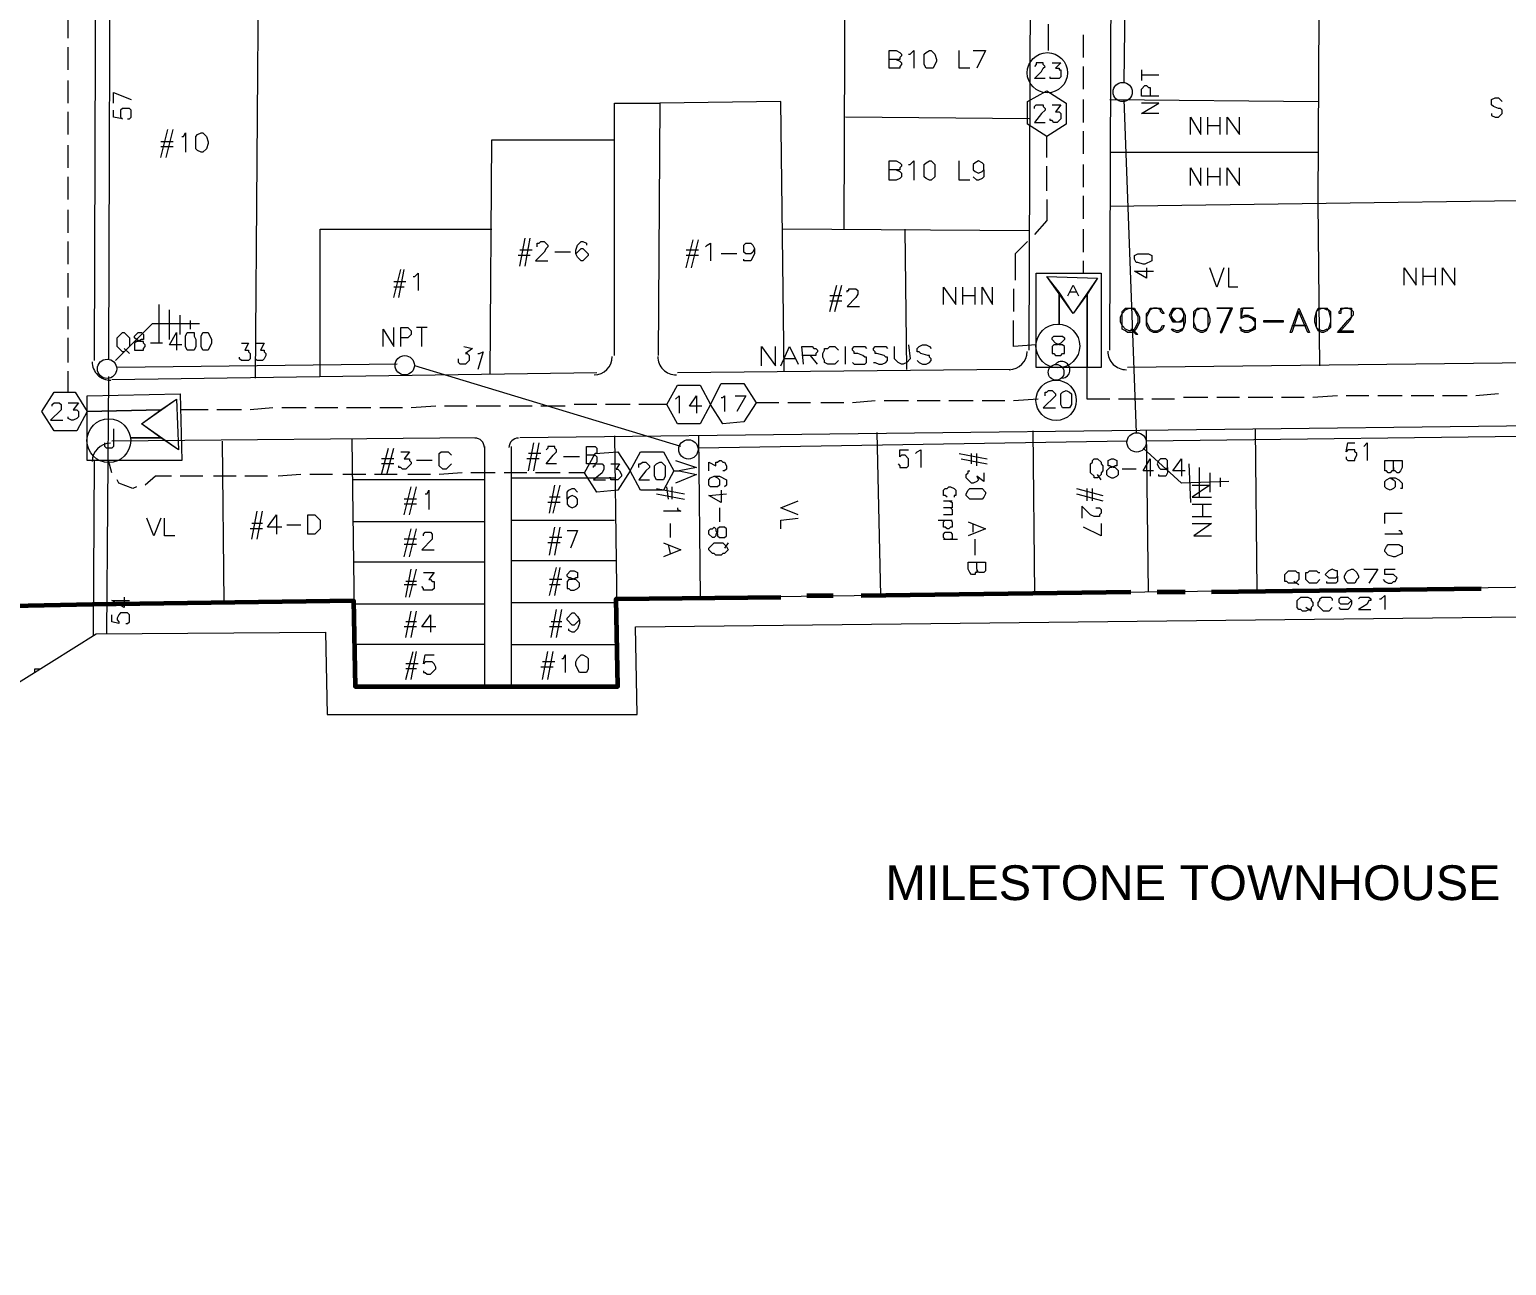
# Model space of a CAD drawing. Header units: millimetres. Extents: x 5.9 to 40.1, y 2 to 30.5.
# Drawn here: x 20.003 to 23.906, y 10.086 to 13.35 of the extents above; entities that cross this region are included whole.
import ezdxf

# ---------------------------------------------------------------- set-up
doc = ezdxf.new("R2010")
doc.units = ezdxf.units.MM
for name, color, linetype in [('PDF_0', 7, 'Continuous'), ('PDF_S31$BOUNDARY-NODE', 3, 'Continuous'), ('PDF_S31$NAME-LANDMARK', 7, 'Continuous'), ('PDF_S31$NAME-ROAD', 7, 'Continuous'), ('PDF_S31$Passives-Highleg', 7, 'Continuous'), ('PDF_S31$Passives-TapOffs', 7, 'Continuous'), ('PDF_S31$POLE', 7, 'Continuous'), ('PDF_S31$STRAND', 7, 'Continuous'), ('PDF_S31$Symbols-Terminator', 7, 'Continuous'), ('PDF_Text', 7, 'Continuous')]:
    doc.layers.add(name, color=color, linetype=linetype)
for name, color, linetype, true_color in [('PDF_S31$Actives-Amplifier', 92, 'Continuous', 0x00b800), ('PDF_S31$Actives-NodeReceiver', 104, 'Continuous', 0x009525), ('PDF_S31$Cable-565', 23, 'Continuous', 0xdd8a6e), ('PDF_S31$LOTS', 254, 'Continuous', 0xdcdcdc), ('PDF_S31$ROAD', 8, 'Continuous', 0x808080), ('PDF_S31$SDU', 157, 'Continuous', 0x396472), ('PDF_S31$Symbols-Ground', 12, 'Continuous', 0xb80000)]:
    doc.layers.add(name, color=color, linetype=linetype, true_color=true_color)
doc.styles.add('PDF Swiss721BT-LightCondensed', font='arial.ttf')

msp = doc.modelspace()

# ---------------------------------------------------------------- linework, layer by layer
at = {"layer": 'PDF_0', "lineweight": 9}
msp.add_lwpolyline([(14.2654, 21.813), (14.27, 17.0795), (13.6546, 17.0795), (13.6546, 16.5521), (14.0849, 16.3115), (14.0803, 15.9228), (14.0803, 12.124), (19.8826, 12.124), (19.8826, 11.5688), (20.1787, 11.7539), (20.7848, 11.7585), (20.7895, 11.541), (21.6084, 11.541), (21.6038, 11.7724), (24.4124, 11.8047), (24.3985, 11.2588), (24.3754, 10.2177), (24.38, 9.7874), (20.0584, 9.7318), (20.0168, 3.6011), (26.1707, 3.6427), (26.1707, 9.0517), (29.0441, 9.0285)], dxfattribs=at)
at = {"layer": 'PDF_S31$Actives-Amplifier', "lineweight": 13}
for points in [[(22.8346, 12.707), (22.8346, 12.4572), (22.6634, 12.4572), (22.6634, 12.707)], [(22.7236, 12.6561), (22.7236, 12.5728), (22.7236, 12.6561), (22.6912, 12.6978), (22.8254, 12.6931), (22.7976, 12.6515), (22.7976, 12.4572), (22.7976, 12.6515), (22.7606, 12.6006)], [(22.8254, 12.6931), (22.7606, 12.6006), (22.6912, 12.6978)], [(22.8994, 12.6145), (22.9225, 12.6145), (22.9271, 12.6052), (22.9318, 12.6006), (22.9364, 12.5913), (22.9364, 12.5775), (22.9271, 12.559), (22.9179, 12.5497), (22.904, 12.5497), (22.8994, 12.5543), (22.8901, 12.559), (22.8901, 12.5682), (22.8855, 12.5775), (22.8855, 12.5913), (22.8901, 12.6006), (22.8901, 12.6052)], [(22.9086, 12.6145), (22.9133, 12.6145), (22.9225, 12.6098), (22.9318, 12.5913), (22.9318, 12.5775), (22.9225, 12.559), (22.9133, 12.5543), (22.9086, 12.5543), (22.8994, 12.559), (22.8901, 12.5682), (22.8901, 12.6006), (22.8994, 12.6098)], [(22.9642, 12.6098), (22.9549, 12.5913), (22.9549, 12.6006), (22.9595, 12.6052), (22.9642, 12.6145), (22.9734, 12.6145), (22.9827, 12.6145), (22.9734, 12.6145)], [(22.9827, 12.6145), (22.9919, 12.6145), (22.9965, 12.6052), (23.0012, 12.6006), (22.9965, 12.6006), (22.9919, 12.6052), (22.9919, 12.6098)], [(23.0891, 12.6145), (23.1122, 12.6145), (23.1169, 12.6052), (23.1215, 12.5867), (23.1215, 12.5775), (23.1169, 12.5636), (23.1122, 12.5543), (23.103, 12.5497), (23.0983, 12.5497), (23.0891, 12.5543), (23.0798, 12.5636), (23.0798, 12.6052)], [(23.1539, 12.5497), (23.1816, 12.6145), (23.14, 12.6145), (23.177, 12.6145), (23.1492, 12.5497)], [(23.3575, 12.6145), (23.3852, 12.5497), (23.3806, 12.5497), (23.3575, 12.6052), (23.3389, 12.5497), (23.3343, 12.5497)], [(23.4084, 12.6145), (23.4315, 12.6145), (23.4407, 12.6052), (23.4407, 12.5636), (23.4315, 12.5543), (23.4222, 12.5497), (23.4176, 12.5497), (23.4084, 12.5543), (23.4037, 12.5636), (23.3991, 12.5775), (23.3991, 12.5867), (23.4037, 12.6052)], [(23.4685, 12.6098), (23.4685, 12.6006), (23.4639, 12.6006), (23.4639, 12.6052), (23.4685, 12.6098), (23.4685, 12.6145), (23.4778, 12.6145)], [(23.487, 12.6145), (23.4778, 12.6145)], [(23.4963, 12.6145), (23.4963, 12.6098), (23.487, 12.6145)], [(22.9642, 12.559), (22.9734, 12.5543), (22.9827, 12.5543), (22.9919, 12.559), (22.9965, 12.5682), (23.0012, 12.5682), (22.9965, 12.559), (22.9919, 12.5543), (22.9827, 12.5497), (22.9734, 12.5497), (22.9642, 12.5543), (22.9595, 12.559), (22.9549, 12.5682), (22.9549, 12.5775), (22.9549, 12.5913), (22.9549, 12.5775)], [(23.2649, 12.5775), (23.2649, 12.5821), (23.3158, 12.5821), (23.3158, 12.5775)], [(22.7097, 12.5404), (22.7328, 12.5404), (22.7374, 12.5358), (22.7374, 12.5312), (22.7282, 12.5219), (22.7189, 12.5173), (22.7097, 12.5173), (22.705, 12.5127), (22.705, 12.4942), (22.7097, 12.4942), (22.7143, 12.4895), (22.7282, 12.4895), (22.7328, 12.4942), (22.7374, 12.4942), (22.7374, 12.5127), (22.7328, 12.5173), (22.7236, 12.5173), (22.7143, 12.5219), (22.705, 12.5312), (22.705, 12.5358)], [(22.9318, 12.5451), (22.9271, 12.5451), (22.9133, 12.559), (22.9179, 12.559)], [(20.4054, 12.2119), (20.1556, 12.2119), (20.1556, 12.3831), (20.4008, 12.3878)], [(20.3499, 12.2721), (20.2712, 12.2721), (20.3499, 12.2721), (20.299, 12.3091), (20.3499, 12.3461), (20.3915, 12.3739), (20.3962, 12.2397)], [(20.3962, 12.2397), (20.299, 12.3091), (20.3915, 12.3739)], [(20.3499, 12.3461), (20.1556, 12.3415)]]:
    msp.add_lwpolyline(points, close=True, dxfattribs=at)
for points in [[(22.7467, 12.6469), (22.7606, 12.6746), (22.7745, 12.6469)], [(22.7698, 12.6561), (22.7513, 12.6561)], [(23.0521, 12.596), (23.0521, 12.5867), (23.0474, 12.5775), (23.0243, 12.5775), (23.0151, 12.596), (23.0243, 12.6145), (23.0474, 12.6145), (23.0567, 12.596), (23.0567, 12.5775), (23.0521, 12.5636), (23.0474, 12.5543), (23.0382, 12.5497), (23.0336, 12.5497), (23.0243, 12.5543), (23.0197, 12.559), (23.0243, 12.559), (23.0243, 12.5543)], [(23.0336, 12.5775), (23.0243, 12.5867), (23.0197, 12.596), (23.0243, 12.6052), (23.0336, 12.6145), (23.0382, 12.6145), (23.0474, 12.6098), (23.0521, 12.6006)], [(23.0197, 12.6006), (23.0243, 12.6098), (23.0336, 12.6145)], [(23.0428, 12.6145), (23.0521, 12.6052), (23.0521, 12.5636), (23.0428, 12.5543)], [(23.0891, 12.5543), (23.0845, 12.5636), (23.0798, 12.5775), (23.0798, 12.5867), (23.0845, 12.6052), (23.0891, 12.6145)], [(23.0891, 12.6098), (23.0983, 12.6145), (23.103, 12.6145), (23.1122, 12.6098)], [(23.1076, 12.6145), (23.1169, 12.6052), (23.1169, 12.5636), (23.1076, 12.5543)], [(23.2279, 12.5543), (23.2372, 12.559), (23.2418, 12.5682), (23.2418, 12.5775), (23.2325, 12.5867), (23.2233, 12.5913), (23.214, 12.5913), (23.2048, 12.5867), (23.2048, 12.6145), (23.2372, 12.6145), (23.2094, 12.6145), (23.2048, 12.5913), (23.214, 12.596), (23.2233, 12.596), (23.2418, 12.5867), (23.2418, 12.559), (23.2233, 12.5497), (23.214, 12.5497), (23.2048, 12.5543), (23.2048, 12.559), (23.2048, 12.5636), (23.2001, 12.5636), (23.2048, 12.559), (23.214, 12.5543)], [(23.413, 12.5543), (23.4037, 12.5636), (23.4037, 12.6052), (23.413, 12.6145)], [(23.4084, 12.6098), (23.4176, 12.6145), (23.4222, 12.6145), (23.4315, 12.6098)], [(23.4315, 12.6145), (23.4361, 12.6052), (23.4407, 12.5867), (23.4407, 12.5775), (23.4361, 12.5636), (23.4315, 12.5543)], [(23.4639, 12.5543), (23.5009, 12.5543), (23.5009, 12.5497), (23.4593, 12.5497), (23.487, 12.5821), (23.4963, 12.5913), (23.4963, 12.6098), (23.5009, 12.6052), (23.5009, 12.596), (23.4963, 12.5913), (23.4916, 12.5821), (23.4639, 12.5497)], [(23.0521, 12.5913), (23.0474, 12.5821), (23.0382, 12.5775), (23.0336, 12.5775), (23.0243, 12.5821), (23.0197, 12.5913)], [(23.0521, 12.5867), (23.0428, 12.5775)], [(23.2418, 12.5682), (23.2325, 12.559), (23.2233, 12.5543), (23.214, 12.5543), (23.2048, 12.559)], [(23.2279, 12.5913), (23.2372, 12.5867), (23.2418, 12.5775)], [(23.3389, 12.5682), (23.376, 12.5682), (23.3436, 12.5682)], [(23.0474, 12.559), (23.0382, 12.5543), (23.0336, 12.5543), (23.0243, 12.559)], [(23.1122, 12.559), (23.103, 12.5543), (23.0983, 12.5543), (23.0891, 12.559)], [(23.4315, 12.559), (23.4222, 12.5543), (23.4176, 12.5543), (23.4084, 12.559)], [(20.225, 12.2952), (20.225, 12.2489), (20.2203, 12.2443), (20.2065, 12.2443), (20.2018, 12.2489), (20.2018, 12.2582)]]:
    msp.add_lwpolyline(points, dxfattribs=at)
for centre in [(22.7203, 12.5143), (20.2124, 12.2644)]:
    msp.add_circle(centre, 0.0578, dxfattribs=at)
at = {"layer": 'PDF_S31$Actives-NodeReceiver', "lineweight": 18}
for points in [[(23.3297, 11.9204), (23.3482, 11.9204), (23.3528, 11.9158), (23.3575, 11.9158), (23.3575, 11.8973), (23.3482, 11.888), (23.3297, 11.888), (23.3251, 11.8927), (23.3204, 11.8927), (23.3204, 11.9112)], [(23.4963, 11.9251), (23.5009, 11.9251), (23.5101, 11.9158), (23.5148, 11.9065), (23.5148, 11.9019), (23.5101, 11.8973), (23.5055, 11.888), (23.487, 11.888), (23.4824, 11.8927), (23.4778, 11.9019), (23.4778, 11.9065), (23.4824, 11.9158), (23.487, 11.9204)], [(23.3621, 11.851), (23.3806, 11.851), (23.3898, 11.8464), (23.3898, 11.8418), (23.3945, 11.8371), (23.3945, 11.8279), (23.3898, 11.8233), (23.3898, 11.8186), (23.3852, 11.8186), (23.376, 11.814), (23.3667, 11.814), (23.3621, 11.8186), (23.3575, 11.8186), (23.3528, 11.8233), (23.3528, 11.8418)]]:
    msp.add_lwpolyline(points, close=True, dxfattribs=at)
for points in [[(23.413, 11.8973), (23.4037, 11.888), (23.3852, 11.888), (23.376, 11.8973), (23.376, 11.9158), (23.3806, 11.9158), (23.3852, 11.9204), (23.4037, 11.9204), (23.4084, 11.9158), (23.413, 11.9158)], [(23.4593, 11.9065), (23.4593, 11.9204), (23.4546, 11.9204), (23.4454, 11.9251), (23.4361, 11.9204), (23.4269, 11.9112), (23.4361, 11.9019), (23.4546, 11.9019), (23.4593, 11.9065), (23.4593, 11.8927), (23.4546, 11.888), (23.4315, 11.888), (23.4315, 11.8927)], [(23.5287, 11.9251), (23.5657, 11.9251), (23.5425, 11.888)], [(23.5796, 11.8973), (23.5842, 11.8927), (23.5934, 11.888), (23.6027, 11.888), (23.6073, 11.8927), (23.6119, 11.8927), (23.6166, 11.9019), (23.6073, 11.9112), (23.5842, 11.9112), (23.5842, 11.9251), (23.6119, 11.9251)], [(23.3575, 11.8834), (23.3436, 11.8927)], [(23.4454, 11.8233), (23.4361, 11.814), (23.4222, 11.814), (23.4084, 11.8279), (23.4084, 11.8371), (23.413, 11.8418), (23.413, 11.8464), (23.4176, 11.851), (23.4407, 11.851), (23.4454, 11.8464), (23.4454, 11.8418)], [(23.4963, 11.8418), (23.487, 11.8325), (23.4685, 11.8325), (23.4639, 11.8371), (23.4639, 11.8464), (23.4685, 11.851), (23.487, 11.851), (23.4963, 11.8418), (23.4963, 11.8325), (23.4916, 11.8233), (23.487, 11.8186), (23.4685, 11.8186), (23.4639, 11.8233)], [(23.5148, 11.8464), (23.5194, 11.851), (23.5425, 11.851), (23.5472, 11.8464), (23.5472, 11.8418), (23.5425, 11.8418), (23.5379, 11.8325), (23.5148, 11.8186), (23.5472, 11.8186)], [(23.5703, 11.8464), (23.5749, 11.8464), (23.5842, 11.8556), (23.5842, 11.8186)], [(23.3898, 11.814), (23.376, 11.8233)]]:
    msp.add_lwpolyline(points, dxfattribs=at)
at = {"layer": 'PDF_S31$BOUNDARY-NODE', "lineweight": 60}
for points in [[(19.4846, 12.198), (19.9612, 12.198), (19.9566, 11.8279), (20.1694, 11.8325), (20.8589, 11.8418), (20.8635, 11.615), (21.5575, 11.615), (21.5529, 11.8464), (21.9879, 11.851)], [(22.2007, 11.8556), (22.9133, 11.8649)], [(22.9827, 11.8649), (23.0567, 11.8649)], [(23.1261, 11.8649), (23.8387, 11.8742)], [(22.0573, 11.8556), (22.1267, 11.8556)]]:
    msp.add_lwpolyline(points, dxfattribs=at)
at = {"layer": 'PDF_S31$Cable-565', "lineweight": 13}
for points in [[(20.1047, 13.327), (20.1047, 13.3872)], [(22.6958, 13.2946), (22.6958, 13.3641)], [(22.7883, 13.2761), (22.7883, 13.3363)], [(20.1047, 13.2438), (20.1047, 13.3039)], [(22.7883, 13.1929), (22.7883, 13.253)], [(20.1047, 13.1558), (20.1047, 13.216)], [(22.7883, 13.1049), (22.7883, 13.1651)], [(20.1047, 13.0726), (20.1047, 13.1327)], [(22.7883, 13.0217), (22.7883, 13.0818)], [(20.1047, 12.9846), (20.1047, 13.0448)], [(22.6912, 13.0124), (22.6912, 13.0679)], [(20.1047, 12.9014), (20.1047, 12.9615)], [(22.6912, 12.9245), (22.6912, 12.9893)], [(22.7883, 12.9337), (22.7883, 12.9939)], [(22.6912, 12.9014), (22.6912, 12.8458), (22.6588, 12.8088)], [(22.7883, 12.8505), (22.7883, 12.9106)], [(20.1047, 12.8134), (20.1047, 12.8736)], [(22.7883, 12.7625), (22.7883, 12.8227)], [(20.1047, 12.7302), (20.1047, 12.7903)], [(22.6403, 12.7903), (22.6079, 12.7579), (22.6079, 12.6885)], [(22.7883, 12.707), (22.7883, 12.7394)], [(20.1047, 12.6422), (20.1047, 12.707)], [(22.6033, 12.6654), (22.6033, 12.6052)], [(20.1047, 12.559), (20.1047, 12.6191)], [(22.6634, 12.5173), (22.6033, 12.5127), (22.6033, 12.5821)], [(20.1047, 12.471), (20.1047, 12.5358)], [(22.8577, 12.3739), (22.7976, 12.3739), (22.7976, 12.4572)], [(20.1047, 12.3924), (20.1047, 12.4479)], [(22.668, 12.3739), (22.6033, 12.3692)], [(22.9457, 12.3739), (22.8809, 12.3739)], [(23.0289, 12.3739), (22.9688, 12.3739)], [(23.1169, 12.3785), (23.0521, 12.3785)], [(23.2001, 12.3785), (23.14, 12.3785)], [(23.2881, 12.3785), (23.2233, 12.3785)], [(23.3713, 12.3785), (23.3112, 12.3785)], [(23.4593, 12.3831), (23.3945, 12.3785)], [(23.5425, 12.3831), (23.4824, 12.3831)], [(23.6305, 12.3831), (23.5657, 12.3831)], [(23.7137, 12.3831), (23.6536, 12.3831)], [(23.8016, 12.3831), (23.7369, 12.3831)], [(23.8849, 12.3878), (23.8248, 12.3831)], [(20.4748, 12.3461), (20.4008, 12.3461)], [(20.5627, 12.3461), (20.498, 12.3461)], [(20.646, 12.3507), (20.5859, 12.3461)], [(20.7339, 12.3507), (20.6692, 12.3507)], [(20.8172, 12.3507), (20.7571, 12.3507)], [(20.9051, 12.3507), (20.8404, 12.3507)], [(20.9884, 12.3507), (20.9283, 12.3507)], [(21.0763, 12.3554), (21.0116, 12.3507)], [(21.1596, 12.3554), (21.0995, 12.3554)], [(21.2475, 12.3554), (21.1828, 12.3554)], [(21.3308, 12.3554), (21.2707, 12.3554)], [(21.4187, 12.3554), (21.354, 12.3554)], [(21.502, 12.36), (21.4419, 12.36)], [(21.5899, 12.36), (21.5252, 12.36)], [(21.6871, 12.36), (21.6131, 12.36)], [(21.9832, 12.3646), (21.9231, 12.3646)], [(22.0665, 12.3646), (22.0064, 12.3646)], [(22.1544, 12.3646), (22.0943, 12.3646)], [(22.2377, 12.3692), (22.1776, 12.3646)], [(22.3256, 12.3692), (22.2609, 12.3692)], [(22.4089, 12.3692), (22.3488, 12.3692)], [(22.4968, 12.3692), (22.4321, 12.3692)], [(22.5801, 12.3692), (22.52, 12.3692)], [(20.2203, 12.1795), (20.2111, 12.2119)], [(21.1457, 12.1795), (21.0856, 12.1749)], [(21.2337, 12.1795), (21.1689, 12.1795)], [(21.3169, 12.1795), (21.2568, 12.1795)], [(21.4049, 12.1795), (21.3401, 12.1795)], [(21.4696, 12.1795), (21.428, 12.1795)], [(20.2851, 12.1425), (20.2759, 12.1379), (20.2389, 12.1518), (20.2342, 12.161)], [(20.3777, 12.1703), (20.336, 12.1703), (20.3083, 12.1471)], [(20.4609, 12.1703), (20.4008, 12.1703)], [(20.5489, 12.1703), (20.4887, 12.1703)], [(20.6321, 12.1703), (20.572, 12.1703)], [(20.7201, 12.1749), (20.6599, 12.1703)], [(20.8033, 12.1749), (20.7432, 12.1749)], [(20.8913, 12.1749), (20.8311, 12.1749)], [(20.9745, 12.1749), (20.9144, 12.1749)], [(21.0625, 12.1749), (21.0023, 12.1749)]]:
    msp.add_lwpolyline(points, dxfattribs=at)
at = {"layer": 'PDF_S31$LOTS', "lineweight": 0}
for points in [[(23.413, 12.4618), (23.4084, 12.8921), (23.4222, 15.5619)], [(22.6495, 14.0072), (22.1591, 14.0072), (22.1544, 12.8227)], [(20.5998, 12.4294), (20.609, 13.5815)], [(21.9971, 12.4479), (21.9879, 13.1605), (21.6686, 13.1558)], [(22.8577, 13.1651), (23.4084, 13.1605)], [(22.6449, 13.1142), (22.1591, 13.1188)], [(21.2198, 12.4387), (21.2244, 13.0587), (21.5483, 13.0587)], [(22.8577, 13.0263), (23.4084, 13.0263)], [(24.9399, 12.8967), (24.5096, 12.906), (22.8577, 12.8828)], [(20.771, 12.434), (20.771, 12.8227), (21.2244, 12.8227)], [(22.6449, 12.8181), (21.9925, 12.8227)], [(22.321, 12.4525), (22.3164, 12.8227)], [(23.2418, 12.2952), (23.2464, 11.8695)], [(20.5118, 12.2628), (20.5165, 11.8371)], [(20.8542, 12.2675), (20.8635, 11.615), (21.2059, 11.615)], [(21.5483, 12.2767), (21.5575, 11.615), (21.2753, 11.615)], [(21.7704, 12.2767), (21.775, 11.851)], [(22.2423, 12.286), (22.2516, 11.8556)], [(22.6542, 12.2906), (22.6588, 11.8603)], [(22.9595, 11.8649), (22.9549, 12.2906)], [(21.2059, 12.161), (20.8589, 12.161)], [(21.2753, 12.1657), (21.5483, 12.1657)], [(21.2059, 12.05), (20.8589, 12.05)], [(21.2753, 12.0546), (21.5483, 12.0546)], [(21.2059, 11.9436), (20.8589, 11.9436)], [(21.2753, 11.9482), (21.5529, 11.9482)], [(24.4494, 10.2316), (24.4864, 11.8834), (21.5529, 11.8464)], [(20.8589, 11.8418), (20.1694, 11.8325)], [(21.2059, 11.8325), (20.8589, 11.8325)], [(21.2753, 11.8371), (21.5529, 11.8371)], [(21.2059, 11.7261), (20.8635, 11.7261)], [(21.2753, 11.7261), (21.5529, 11.7261)]]:
    msp.add_lwpolyline(points, dxfattribs=at)
at = {"layer": 'PDF_S31$NAME-LANDMARK', "lineweight": 0}
msp.add_lwpolyline([(23.8664, 13.1281), (23.8664, 13.1234), (23.8757, 13.1188), (23.8849, 13.1188), (23.8942, 13.1281), (23.8942, 13.1373), (23.8896, 13.142), (23.8849, 13.142), (23.8711, 13.1466), (23.8664, 13.1512), (23.8664, 13.1651), (23.8757, 13.1697), (23.8849, 13.1697), (23.8942, 13.1605)], dxfattribs=at)
at = {"layer": 'PDF_S31$NAME-ROAD', "lineweight": 9}
for points in [[(21.937, 12.4618), (21.937, 12.5127), (21.974, 12.4618), (21.974, 12.5127)], [(21.9879, 12.4618), (22.011, 12.5127), (22.0341, 12.4664)], [(22.048, 12.4664), (22.0434, 12.5127), (22.0711, 12.5127), (22.0758, 12.5081), (22.0804, 12.5081), (22.085, 12.5034), (22.085, 12.4988), (22.0804, 12.4942), (22.0804, 12.4895), (22.0434, 12.4895)], [(22.085, 12.4664), (22.0665, 12.4895)], [(22.1406, 12.4757), (22.1313, 12.4664), (22.1128, 12.4664), (22.1035, 12.471), (22.1035, 12.4757), (22.0989, 12.4849), (22.0989, 12.4942), (22.1035, 12.5034), (22.1035, 12.5081), (22.1128, 12.5081), (22.1174, 12.5127), (22.1313, 12.5127), (22.1406, 12.5034)], [(22.1591, 12.4664), (22.1591, 12.5127)], [(22.1776, 12.471), (22.1822, 12.4664), (22.21, 12.4664), (22.2146, 12.471), (22.2146, 12.4849), (22.21, 12.4849), (22.2053, 12.4895), (22.1914, 12.4942), (22.1822, 12.4942), (22.1822, 12.4988), (22.1776, 12.5034), (22.1776, 12.5081), (22.1822, 12.5127), (22.21, 12.5127), (22.2146, 12.5081)], [(22.2331, 12.471), (22.2377, 12.471), (22.247, 12.4664), (22.2562, 12.4664), (22.2655, 12.471), (22.2701, 12.4757), (22.2701, 12.4849), (22.2655, 12.4849), (22.2609, 12.4895), (22.2423, 12.4942), (22.2377, 12.4942), (22.2377, 12.4988), (22.2331, 12.5034), (22.2331, 12.5081), (22.2377, 12.5127), (22.2655, 12.5127), (22.2701, 12.5081)], [(22.3256, 12.5173), (22.3303, 12.4803), (22.321, 12.471), (22.3118, 12.4664), (22.3071, 12.4664), (22.2979, 12.471), (22.2886, 12.4803), (22.2886, 12.5127)], [(22.3488, 12.4757), (22.3534, 12.471), (22.3626, 12.4664), (22.3719, 12.4664), (22.3812, 12.471), (22.3858, 12.4757), (22.3858, 12.4803), (22.3812, 12.4849), (22.3812, 12.4895), (22.3765, 12.4895), (22.358, 12.4942), (22.3534, 12.4988), (22.3488, 12.4988), (22.3488, 12.5081), (22.3534, 12.5127), (22.3626, 12.5173), (22.3719, 12.5173), (22.3812, 12.5127), (22.3858, 12.5081)], [(22.0249, 12.4803), (21.9971, 12.4803)]]:
    msp.add_lwpolyline(points, dxfattribs=at)
at = {"layer": 'PDF_S31$Passives-Highleg', "lineweight": 9}
msp.add_circle((22.7157, 12.4449), 0.0208, dxfattribs=at)
msp.add_arc((22.7305, 12.4514), 0.0221, 276.009, 137.1211, dxfattribs=at)
at = {"layer": 'PDF_S31$Passives-TapOffs', "lineweight": 9}
for points in [[(22.6865, 13.2206), (22.6588, 13.2206), (22.6773, 13.2391), (22.6819, 13.2484), (22.6865, 13.253), (22.6819, 13.2576), (22.6819, 13.2623), (22.6634, 13.2623), (22.6634, 13.2576), (22.6588, 13.253)], [(22.705, 13.2623), (22.7282, 13.2623), (22.7143, 13.2484), (22.7236, 13.2484), (22.7236, 13.2438), (22.7282, 13.2438), (22.7282, 13.2252), (22.7236, 13.2206), (22.7004, 13.2206), (22.7004, 13.2252)], [(22.6588, 13.142), (22.6588, 13.1466), (22.6634, 13.1512), (22.6819, 13.1512), (22.6819, 13.1466), (22.6865, 13.142), (22.6865, 13.1373), (22.6773, 13.1281), (22.6588, 13.1049), (22.6865, 13.1049)], [(22.705, 13.1512), (22.7282, 13.1512), (22.7143, 13.1327), (22.7236, 13.1327), (22.7282, 13.1281), (22.7282, 13.1142), (22.7189, 13.1049), (22.7097, 13.1049), (22.705, 13.1096), (22.7004, 13.1096), (22.7004, 13.1142)], [(21.7102, 12.3739), (21.7195, 12.3831), (21.7195, 12.3369)], [(21.7796, 12.3554), (21.7473, 12.3554), (21.7658, 12.3831), (21.7658, 12.3369)], [(21.8305, 12.3785), (21.8352, 12.3785), (21.8398, 12.3831), (21.8398, 12.3415)], [(21.8676, 12.3831), (21.8953, 12.3831), (21.8722, 12.3415)], [(22.6865, 12.3831), (22.6865, 12.3924), (22.6912, 12.3924), (22.6958, 12.397), (22.705, 12.397), (22.7143, 12.3878), (22.7143, 12.3831), (22.6819, 12.3507), (22.7143, 12.3507)], [(20.063, 12.3554), (20.063, 12.36), (20.0677, 12.3646), (20.0815, 12.3646), (20.0862, 12.36), (20.0862, 12.3461), (20.0584, 12.3183), (20.0908, 12.3183)], [(20.1047, 12.3646), (20.1324, 12.3646), (20.1185, 12.3461), (20.1278, 12.3461), (20.1324, 12.3415), (20.1324, 12.3276), (20.1278, 12.323), (20.1185, 12.3183), (20.1139, 12.3183), (20.1047, 12.323), (20.1047, 12.3276)], [(21.4928, 12.1934), (21.4928, 12.198), (21.4974, 12.198), (21.4974, 12.2027), (21.5159, 12.2027), (21.5205, 12.198), (21.5205, 12.1888), (21.5159, 12.1795), (21.4928, 12.161), (21.5252, 12.161)], [(21.539, 12.2027), (21.5622, 12.2027), (21.5529, 12.1888), (21.5575, 12.1888), (21.5622, 12.1842), (21.5668, 12.1749), (21.5668, 12.1703), (21.5575, 12.161), (21.539, 12.161), (21.539, 12.1657), (21.5344, 12.1657)], [(21.6131, 12.1934), (21.6131, 12.2027), (21.6177, 12.2027), (21.6223, 12.2073), (21.6316, 12.2073), (21.6408, 12.198), (21.6408, 12.1934), (21.6316, 12.1842), (21.6131, 12.161), (21.6408, 12.161)], [(20.0168, 11.6526), (20.0168, 11.6613), (20.0306, 11.6613)]]:
    msp.add_lwpolyline(points, dxfattribs=at)
for points in [[(22.6403, 13.1605), (22.6912, 13.1882), (22.7421, 13.1558), (22.7421, 13.1003), (22.6912, 13.0679), (22.6403, 13.1003)], [(21.8352, 12.3091), (21.8028, 12.36), (21.8305, 12.4155), (21.8907, 12.4155), (21.9231, 12.3646), (21.8907, 12.3137)], [(20.0677, 12.2906), (20.0353, 12.3415), (20.0677, 12.3924), (20.1232, 12.3924), (20.1556, 12.3415), (20.1278, 12.2906)], [(21.7149, 12.3091), (21.6871, 12.36), (21.7149, 12.4109), (21.775, 12.4109), (21.8028, 12.36), (21.775, 12.3091)], [(22.7421, 12.397), (22.7513, 12.3924), (22.7559, 12.3878), (22.7559, 12.36), (22.7513, 12.3507), (22.7328, 12.3507), (22.7282, 12.36), (22.7282, 12.3878), (22.7328, 12.3924)], [(21.502, 12.1286), (21.4696, 12.1795), (21.4974, 12.2304), (21.5575, 12.2351), (21.5899, 12.1842), (21.5575, 12.1333)], [(21.6177, 12.1333), (21.5899, 12.1842), (21.6177, 12.2351), (21.6779, 12.2351), (21.7056, 12.1842), (21.6779, 12.1333)], [(21.6686, 12.2073), (21.6732, 12.2073), (21.6825, 12.198), (21.6825, 12.1703), (21.6779, 12.161), (21.6593, 12.161), (21.6547, 12.1703), (21.6547, 12.198), (21.6593, 12.2027)]]:
    msp.add_lwpolyline(points, close=True, dxfattribs=at)
for centre in [(22.6926, 13.2361), (22.7157, 12.3708)]:
    msp.add_circle(centre, 0.0532, dxfattribs=at)
at = {"layer": 'PDF_S31$POLE', "lineweight": 0}
for points in [[(22.941, 13.2438), (22.941, 13.216)], [(22.9873, 13.2299), (22.941, 13.2299)], [(22.9873, 13.1743), (22.941, 13.1743), (22.941, 13.1929), (22.9503, 13.2021), (22.9549, 13.2021), (22.9595, 13.1975), (22.9642, 13.1975), (22.9642, 13.1743)], [(22.9873, 13.1281), (22.941, 13.1281), (22.9873, 13.1558), (22.941, 13.1558)], [(20.4054, 12.5173), (20.373, 12.5173), (20.3915, 12.5497), (20.3915, 12.5034)], [(20.9375, 12.5127), (20.9375, 12.559), (20.9653, 12.5127), (20.9653, 12.5636)], [(20.9838, 12.5127), (20.9838, 12.5636), (21.0023, 12.5636), (21.0116, 12.5543), (21.0116, 12.5451), (21.0023, 12.5358), (20.9838, 12.5358)], [(21.0532, 12.5636), (21.0254, 12.5636)], [(21.0393, 12.5127), (21.0393, 12.5636)], [(20.2666, 12.4942), (20.2527, 12.5081)], [(20.3545, 12.5219), (20.3221, 12.5219)], [(22.9734, 12.1842), (22.9457, 12.1842), (22.9642, 12.2166), (22.9642, 12.1703)], [(23.0104, 12.1934), (23.0104, 12.2119), (23.0058, 12.2166), (22.9919, 12.2166), (22.9873, 12.2119), (22.9827, 12.2027), (22.9873, 12.1934), (22.9919, 12.1888), (23.0058, 12.1888), (23.0104, 12.1934), (23.0104, 12.1795), (23.0058, 12.1703), (22.9873, 12.1703), (22.9873, 12.1749)], [(23.0567, 12.1842), (23.0243, 12.1842), (23.0474, 12.2166), (23.0474, 12.1703)], [(21.7982, 12.1842), (21.7982, 12.2073), (21.8167, 12.198), (21.8167, 12.2073), (21.8213, 12.2073), (21.8259, 12.2119), (21.8305, 12.2119), (21.8352, 12.2073), (21.8398, 12.2073), (21.8444, 12.198), (21.8444, 12.1888), (21.8398, 12.1842), (21.8352, 12.1842)], [(22.9271, 12.1888), (22.8901, 12.1888)], [(21.812, 12.1703), (21.8259, 12.1703), (21.8444, 12.161), (21.8444, 12.1471), (21.8398, 12.1425)], [(22.8346, 12.161), (22.8254, 12.1749)], [(21.8305, 12.1333), (21.8305, 12.1009), (21.7982, 12.1194), (21.8444, 12.124)], [(21.8259, 12.087), (21.8259, 12.05)], [(21.8491, 11.9945), (21.8398, 11.9806)]]:
    msp.add_lwpolyline(points, dxfattribs=at)
for points in [[(20.2481, 12.5497), (20.2527, 12.5497), (20.2666, 12.5358), (20.2666, 12.5127), (20.2527, 12.4988), (20.2481, 12.4988), (20.2342, 12.5127), (20.2342, 12.5358)], [(20.2897, 12.5497), (20.299, 12.5497), (20.3036, 12.5451), (20.3036, 12.5312), (20.299, 12.5312), (20.2897, 12.5266), (20.2851, 12.5266), (20.2805, 12.5219), (20.2805, 12.5034), (20.3036, 12.5034), (20.3036, 12.5081), (20.3083, 12.5127), (20.3083, 12.5173), (20.3036, 12.5219), (20.3036, 12.5266), (20.2944, 12.5266), (20.2851, 12.5312), (20.2805, 12.5358), (20.2805, 12.5404)], [(20.4193, 12.5497), (20.4378, 12.5497), (20.4378, 12.5404), (20.4424, 12.5312), (20.4424, 12.5127), (20.4378, 12.5034), (20.4193, 12.5034), (20.4147, 12.5127), (20.4147, 12.5404)], [(20.4609, 12.5497), (20.4748, 12.5497), (20.4841, 12.5312), (20.4841, 12.5219), (20.4748, 12.5034), (20.4609, 12.5034), (20.4563, 12.5127), (20.4563, 12.5404)], [(22.8161, 12.2166), (22.8254, 12.2166), (22.8346, 12.2073), (22.8346, 12.2027), (22.8392, 12.198), (22.8392, 12.1842), (22.8346, 12.1795), (22.8346, 12.1749), (22.8254, 12.1657), (22.8161, 12.1657), (22.8161, 12.1703), (22.8068, 12.1795), (22.8068, 12.2027), (22.8115, 12.2073), (22.8115, 12.2119)], [(22.8624, 12.2166), (22.867, 12.2166), (22.8762, 12.2119), (22.8762, 12.198), (22.8716, 12.198), (22.8624, 12.1934), (22.8577, 12.1934), (22.8485, 12.1842), (22.8485, 12.1749), (22.8531, 12.1703), (22.8624, 12.1657), (22.867, 12.1657), (22.8762, 12.1703), (22.8809, 12.1749), (22.8809, 12.1842), (22.8716, 12.1934), (22.867, 12.1934), (22.8577, 12.198), (22.8531, 12.198), (22.8531, 12.2119)], [(21.8213, 12.1657), (21.8259, 12.161), (21.8259, 12.1471), (21.8213, 12.1425), (21.8028, 12.1425), (21.7982, 12.1471), (21.7982, 12.161), (21.8028, 12.1657), (21.812, 12.1703)], [(21.7982, 12.0176), (21.7982, 12.0268), (21.8028, 12.0315), (21.8074, 12.0315), (21.812, 12.0361), (21.8167, 12.0315), (21.8167, 12.0268), (21.8213, 12.0176), (21.8213, 12.013), (21.8259, 12.0083), (21.8398, 12.0083), (21.8444, 12.013), (21.8444, 12.0315), (21.8398, 12.0361), (21.8259, 12.0361), (21.8213, 12.0315), (21.8213, 12.0222), (21.8167, 12.0176), (21.8167, 12.013), (21.812, 12.0083), (21.8074, 12.0083)], [(21.7982, 11.9759), (21.7982, 11.9806), (21.812, 11.9945), (21.8352, 11.9945), (21.8444, 11.9852), (21.8491, 11.9759), (21.8398, 11.9667), (21.8352, 11.9667), (21.8305, 11.9621), (21.8167, 11.9621), (21.812, 11.9667), (21.8074, 11.9667)]]:
    msp.add_lwpolyline(points, close=True, dxfattribs=at)
for centre, radius in [((22.8915, 13.1852), 0.0254), ((20.2078, 12.4541), 0.0255), ((20.9944, 12.4634), 0.0255), ((21.744, 12.2413), 0.0255), ((22.9285, 12.2598), 0.0255)]:
    msp.add_circle(centre, radius, dxfattribs=at)
at = {"layer": 'PDF_S31$ROAD', "lineweight": 0}
for points in [[(22.6449, 12.5034), (22.6588, 16.3115)], [(22.8577, 12.5034), (22.867, 15.2149)], [(20.1741, 12.4757), (20.1787, 13.8499)], [(21.5483, 12.4895), (21.5483, 13.1558), (21.6686, 13.1558), (21.664, 12.4895)], [(22.594, 12.4525), (21.7149, 12.4433)], [(24.8844, 12.4803), (22.904, 12.4572)], [(21.502, 12.4433), (20.2203, 12.4248)], [(24.8751, 12.3137), (21.2984, 12.2721)], [(21.1828, 12.2721), (20.2203, 12.2628)], [(21.2753, 12.2489), (21.2753, 11.615), (21.2059, 11.615), (21.2059, 12.2489)], [(20.172, 11.7497), (20.1741, 12.2119)]]:
    msp.add_lwpolyline(points, dxfattribs=at)
for centre, radius, start, end in [((22.5908, 12.5004), 0.0486, 270.6592, 359.7419), ((22.9008, 12.5004), 0.0486, 179.7418, 270.6593), ((20.217, 12.4726), 0.0486, 179.7418, 270.6593), ((21.4941, 12.4865), 0.0486, 270.6592, 359.7419), ((21.7116, 12.4865), 0.0486, 179.7418, 270.6593), ((20.217, 12.2089), 0.0486, 90.6592, 179.7419), ((21.1795, 12.2459), 0.0254, 359.9998, 90.659), ((21.2951, 12.2459), 0.0254, 90.6593, 179.9999)]:
    msp.add_arc(centre, radius, start, end, dxfattribs=at)
at = {"layer": 'PDF_S31$SDU', "lineweight": 0}
for points in [[(22.2932, 13.2715), (22.3025, 13.2669), (22.3071, 13.2623), (22.3071, 13.2576), (22.3025, 13.253), (22.3025, 13.2484), (22.2747, 13.2484), (22.2747, 13.2946), (22.2932, 13.2946), (22.3025, 13.29), (22.3071, 13.2854), (22.3071, 13.2808), (22.3025, 13.2761), (22.3025, 13.2715), (22.2747, 13.2715)], [(22.3256, 13.2854), (22.3303, 13.2854), (22.3395, 13.2946), (22.3395, 13.2484)], [(22.4876, 13.2484), (22.4598, 13.2484), (22.4598, 13.2946)], [(22.4968, 13.2946), (22.5292, 13.2946), (22.5061, 13.2484)], [(23.0706, 13.0726), (23.0706, 13.1188), (23.0983, 13.0726), (23.0983, 13.1188)], [(23.1169, 13.0726), (23.1169, 13.1188)], [(23.1492, 13.0726), (23.1492, 13.1188)], [(23.1677, 13.0726), (23.1677, 13.1188), (23.2001, 13.0726), (23.2001, 13.1188)], [(20.3499, 13.0124), (20.3684, 13.0864)], [(20.3638, 13.0124), (20.3823, 13.0864)], [(20.4054, 13.0679), (20.41, 13.0679), (20.4147, 13.0772), (20.4147, 13.0263)], [(23.1492, 13.0957), (23.1169, 13.0957)], [(20.3823, 13.054), (20.3499, 13.054)], [(20.3823, 13.0402), (20.3499, 13.0402)], [(22.2932, 12.98), (22.3025, 12.9754), (22.3071, 12.9708), (22.3071, 12.9615), (22.3025, 12.9569), (22.2932, 12.9522), (22.2747, 12.9522), (22.2747, 13.0031), (22.2932, 13.0031), (22.3025, 12.9985), (22.3071, 12.9939), (22.3071, 12.9893), (22.3025, 12.9846), (22.3025, 12.98), (22.2747, 12.98)], [(22.3256, 12.9939), (22.3303, 12.9939), (22.3395, 13.0031), (22.3395, 12.9522)], [(22.4876, 12.9522), (22.4598, 12.9522), (22.4598, 13.0031)], [(22.5246, 12.98), (22.5246, 12.9939), (22.52, 12.9985), (22.5107, 13.0031), (22.5015, 12.9985), (22.4968, 12.9939), (22.4968, 12.98), (22.5015, 12.9754), (22.5107, 12.9708), (22.52, 12.9754), (22.5246, 12.98), (22.5246, 12.9615), (22.52, 12.9569), (22.5107, 12.9522), (22.5061, 12.9522), (22.4968, 12.9615)], [(23.0706, 12.9384), (23.0706, 12.9846), (23.0983, 12.9384), (23.0983, 12.9846)], [(23.1169, 12.9384), (23.1169, 12.9846)], [(23.1492, 12.9615), (23.1169, 12.9615)], [(23.1492, 12.9384), (23.1492, 12.9846)], [(23.1677, 12.9384), (23.1677, 12.9846), (23.2001, 12.9384), (23.2001, 12.9846)], [(21.2984, 12.7255), (21.3123, 12.7996)], [(21.3308, 12.7672), (21.2984, 12.7672)], [(21.3123, 12.7255), (21.3262, 12.7996)], [(21.3447, 12.7764), (21.3447, 12.7857), (21.3493, 12.7857), (21.354, 12.7903), (21.3632, 12.7903), (21.3725, 12.781), (21.3725, 12.7764), (21.3678, 12.7718), (21.3632, 12.7625), (21.3401, 12.7394), (21.3725, 12.7394)], [(21.4326, 12.7625), (21.391, 12.7625)], [(21.4465, 12.7579), (21.4604, 12.7718), (21.465, 12.7718), (21.4789, 12.7579), (21.4789, 12.7533), (21.465, 12.7394), (21.4604, 12.7394), (21.4511, 12.7487), (21.4465, 12.7579), (21.4465, 12.7672), (21.4511, 12.781), (21.4604, 12.7903), (21.465, 12.7903), (21.4743, 12.7857), (21.4743, 12.781)], [(21.738, 12.7209), (21.7565, 12.7949)], [(21.7704, 12.7672), (21.738, 12.7672)], [(21.7519, 12.7209), (21.7704, 12.7949)], [(21.7889, 12.7764), (21.7935, 12.781), (21.8028, 12.7857), (21.8028, 12.7394)], [(21.9185, 12.7718), (21.9185, 12.7579), (21.9092, 12.7394), (21.8907, 12.7394), (21.8907, 12.744)], [(21.3262, 12.7533), (21.2938, 12.7533)], [(21.7704, 12.7533), (21.738, 12.7533)], [(21.8722, 12.7579), (21.8305, 12.7579)], [(20.9653, 12.6422), (20.9838, 12.7163)], [(20.9792, 12.6422), (20.9931, 12.7163)], [(21.0162, 12.6978), (21.0208, 12.6978), (21.0301, 12.707), (21.0301, 12.6607)], [(23.1585, 12.7209), (23.14, 12.67), (23.1215, 12.7209)], [(23.1955, 12.67), (23.1724, 12.67), (23.1724, 12.7209)], [(23.6351, 12.6746), (23.6351, 12.7209), (23.6675, 12.6746), (23.6675, 12.7209)], [(23.686, 12.6746), (23.686, 12.7209)], [(23.7184, 12.6978), (23.686, 12.6978)], [(23.7184, 12.6746), (23.7184, 12.7209)], [(23.7369, 12.6746), (23.7369, 12.7209), (23.7693, 12.6746), (23.7693, 12.7209)], [(20.9977, 12.6839), (20.9653, 12.6839)], [(20.9931, 12.67), (20.9653, 12.67)], [(22.1174, 12.6052), (22.1359, 12.6746)], [(22.1498, 12.6469), (22.1174, 12.6469)], [(22.1313, 12.6052), (22.1498, 12.6746)], [(22.1637, 12.6561), (22.1637, 12.6607), (22.1683, 12.6607), (22.1683, 12.6654), (22.1868, 12.6654), (22.1914, 12.6607), (22.1914, 12.6515), (22.1868, 12.6422), (22.1637, 12.6191), (22.1961, 12.6191)], [(22.4182, 12.6237), (22.4182, 12.67), (22.4506, 12.6237), (22.4506, 12.67)], [(22.4691, 12.6237), (22.4691, 12.67)], [(22.5015, 12.6469), (22.4691, 12.6469)], [(22.5015, 12.6237), (22.5015, 12.67)], [(22.52, 12.6237), (22.52, 12.67), (22.5477, 12.6237), (22.5477, 12.67)], [(22.1498, 12.633), (22.1174, 12.633)], [(21.3216, 12.1842), (21.3355, 12.2582)], [(21.3355, 12.1842), (21.3493, 12.2582)], [(20.9329, 12.1749), (20.9514, 12.2443)], [(20.9653, 12.2166), (20.9329, 12.2166)], [(20.9468, 12.1749), (20.9653, 12.2443)], [(20.9838, 12.2351), (21.0069, 12.2351), (20.9931, 12.2166), (21.0069, 12.2166), (21.0069, 12.2119), (21.0116, 12.2073), (21.0116, 12.2027), (20.9977, 12.1888), (20.9884, 12.1888), (20.9838, 12.1934), (20.9792, 12.1934), (20.9792, 12.198)], [(21.118, 12.2027), (21.1041, 12.1888), (21.0948, 12.1888), (21.0856, 12.198), (21.0856, 12.2304), (21.0902, 12.2351), (21.1087, 12.2351), (21.118, 12.2258)], [(21.3493, 12.2166), (21.3169, 12.2166)], [(21.354, 12.2304), (21.3216, 12.2304)], [(21.3956, 12.2027), (21.3678, 12.2027), (21.3863, 12.2258), (21.3956, 12.2351), (21.3956, 12.2397), (21.391, 12.2443), (21.391, 12.2489), (21.3725, 12.2489), (21.3725, 12.2443), (21.3678, 12.2397)], [(21.4558, 12.2212), (21.4141, 12.2212)], [(21.4928, 12.2258), (21.4974, 12.2258), (21.502, 12.2212), (21.502, 12.2073), (21.4974, 12.2027), (21.4743, 12.2027), (21.4743, 12.2489), (21.4974, 12.2489), (21.502, 12.2443), (21.502, 12.2304), (21.4974, 12.2304), (21.4928, 12.2258), (21.4743, 12.2258)], [(22.4598, 12.2304), (22.5338, 12.2166)], [(22.4644, 12.2166), (22.5338, 12.2027)], [(22.4922, 12.2027), (22.4922, 12.2304)], [(22.5061, 12.198), (22.5061, 12.2304)], [(20.9653, 12.2027), (20.9329, 12.2027)], [(21.0671, 12.2119), (21.0254, 12.2119)], [(22.5246, 12.1795), (22.5246, 12.1564), (22.5061, 12.1703), (22.5107, 12.161), (22.5061, 12.1564), (22.4968, 12.1518), (22.4922, 12.1518), (22.4783, 12.1657), (22.4783, 12.1749), (22.483, 12.1795), (22.483, 12.1842), (22.4876, 12.1842)], [(23.6073, 12.1934), (23.6073, 12.1842), (23.6027, 12.1842), (23.5981, 12.1795), (23.5934, 12.1795), (23.5888, 12.1842), (23.5842, 12.1842), (23.5842, 12.2119), (23.6305, 12.2119), (23.6305, 12.1934), (23.6258, 12.1842), (23.6212, 12.1795), (23.6166, 12.1795), (23.6119, 12.1842), (23.6073, 12.1842), (23.6073, 12.2119)], [(20.9931, 12.0685), (21.0116, 12.1425)], [(21.0069, 12.0685), (21.0254, 12.1425)], [(21.3771, 12.0731), (21.391, 12.1471)], [(21.3863, 12.0731), (21.4049, 12.1471)], [(21.6917, 12.1101), (21.6871, 12.1425)], [(21.701, 12.1101), (21.701, 12.1425)], [(22.4274, 12.1148), (22.4228, 12.1194), (22.4182, 12.1194), (22.4182, 12.1333), (22.4228, 12.1379), (22.4274, 12.1379), (22.4321, 12.1425), (22.4367, 12.1425), (22.4459, 12.1379), (22.4506, 12.1333), (22.4506, 12.1194), (22.4459, 12.1194), (22.4459, 12.1148)], [(23.0752, 12.1471), (23.1215, 12.1471), (23.0752, 12.1148), (23.1261, 12.1148)], [(23.5981, 12.1657), (23.6119, 12.1657), (23.6212, 12.161), (23.6305, 12.1518), (23.6305, 12.1379), (23.6258, 12.1379)], [(21.0254, 12.1101), (20.9931, 12.1101)], [(21.0486, 12.124), (21.0532, 12.124), (21.0578, 12.1333), (21.0578, 12.0824)], [(21.4049, 12.1009), (21.3725, 12.1009)], [(21.4049, 12.1148), (21.3771, 12.1148)], [(21.4234, 12.1101), (21.4234, 12.0963), (21.428, 12.0916), (21.4372, 12.087), (21.4465, 12.0916), (21.4511, 12.0963), (21.4511, 12.1101), (21.4465, 12.1148), (21.4372, 12.1194), (21.428, 12.1148), (21.4234, 12.1101), (21.4234, 12.1286), (21.428, 12.1333), (21.4372, 12.1379), (21.4419, 12.1379), (21.4511, 12.1286)], [(21.6593, 12.1379), (21.7334, 12.124)], [(21.6593, 12.124), (21.7334, 12.1101)], [(22.0341, 12.0685), (21.9879, 12.087), (22.0341, 12.1055)], [(22.4182, 12.1055), (22.4413, 12.1055)], [(22.4321, 12.1055), (22.4413, 12.1009), (22.4413, 12.087), (22.4182, 12.087)], [(22.7698, 12.1379), (22.8392, 12.1194)], [(22.7698, 12.124), (22.8392, 12.1055)], [(22.7976, 12.1055), (22.7976, 12.1379)], [(22.8115, 12.1055), (22.8115, 12.1379)], [(20.5905, 12.0037), (20.6044, 12.0777)], [(20.6044, 12.0037), (20.6183, 12.0777)], [(20.6692, 12.0361), (20.6321, 12.0361), (20.6553, 12.0685), (20.6553, 12.0176)], [(21.0254, 12.0963), (20.9931, 12.0963)], [(21.7149, 12.087), (21.7149, 12.0824), (21.7241, 12.0777), (21.6779, 12.0777)], [(22.4367, 12.087), (22.4413, 12.0824), (22.4413, 12.0685), (22.4182, 12.0685)], [(22.8207, 12.087), (22.83, 12.087), (22.8346, 12.0824), (22.8346, 12.0731), (22.83, 12.0685), (22.83, 12.0639), (22.8161, 12.0639), (22.8068, 12.0685), (22.7837, 12.0916), (22.7837, 12.0592)], [(23.0752, 12.0963), (23.1261, 12.0963)], [(23.0752, 12.0639), (23.1261, 12.0639)], [(23.103, 12.0639), (23.103, 12.0963)], [(23.5842, 12.0454), (23.5842, 12.0731), (23.6305, 12.0731)], [(20.3499, 12.0592), (20.3314, 12.013), (20.3129, 12.0592)], [(20.3869, 12.013), (20.3592, 12.013), (20.3592, 12.0592)], [(20.6183, 12.0315), (20.5859, 12.0315)], [(20.6183, 12.0454), (20.5905, 12.0454)], [(20.7201, 12.0407), (20.683, 12.0407)], [(20.9931, 11.9574), (21.0116, 12.0315)], [(21.0069, 11.9574), (21.0254, 12.0315)], [(21.044, 12.013), (21.044, 12.0176), (21.0486, 12.0222), (21.0625, 12.0222), (21.0671, 12.0176), (21.0671, 12.0037), (21.0393, 11.9759), (21.0717, 11.9759)], [(21.3771, 11.9621), (21.391, 12.0361)], [(21.391, 11.9621), (21.4049, 12.0361)], [(21.4234, 12.0268), (21.4511, 12.0268), (21.4326, 11.9806)], [(21.6964, 12.0083), (21.6964, 12.0454)], [(21.9879, 12.0315), (21.9879, 12.0546), (22.0341, 12.0592)], [(22.4043, 12.0546), (22.4413, 12.0546)], [(22.4367, 12.0546), (22.4413, 12.05), (22.4413, 12.0361), (22.4367, 12.0361), (22.4321, 12.0315), (22.4274, 12.0315), (22.4228, 12.0361), (22.4182, 12.0361), (22.4182, 12.05), (22.4228, 12.0546)], [(22.4228, 12.0037), (22.4182, 12.0083), (22.4182, 12.0176), (22.4228, 12.0222), (22.4367, 12.0222), (22.4413, 12.0176), (22.4413, 12.0037), (22.4367, 12.0037)], [(22.483, 12.05), (22.5292, 12.0315), (22.483, 12.013)], [(22.4968, 12.0222), (22.4968, 12.0454)], [(22.8346, 12.0454), (22.8346, 12.013), (22.7883, 12.0361)], [(23.0752, 12.0454), (23.1261, 12.0454), (23.0798, 12.013), (23.1261, 12.013)], [(23.6212, 12.0268), (23.6258, 12.0268), (23.6305, 12.0176), (23.5842, 12.0176)], [(21.0254, 12.0037), (20.9931, 12.0037)], [(21.0254, 11.9898), (20.9931, 11.9898)], [(21.4049, 11.9945), (21.3725, 11.9945)], [(21.4095, 12.0083), (21.3771, 12.0083)], [(21.6779, 11.9945), (21.7241, 11.9759), (21.6779, 11.9574)], [(21.6964, 11.9667), (21.6917, 11.9898)], [(22.4182, 12.0037), (22.4552, 12.0037)], [(22.5015, 11.9621), (22.5015, 12.0037)], [(22.5061, 11.9251), (22.5061, 11.9158), (22.5015, 11.9158), (22.5015, 11.9112), (22.4922, 11.9112), (22.4876, 11.9158), (22.483, 11.9251), (22.483, 11.9436), (22.5292, 11.9436), (22.5292, 11.9204), (22.5246, 11.9158), (22.5107, 11.9158), (22.5061, 11.9251), (22.5061, 11.9436)], [(20.9977, 11.851), (21.0116, 11.9251)], [(21.0069, 11.851), (21.0254, 11.9251)], [(21.044, 11.9158), (21.0717, 11.9158), (21.0578, 11.8973), (21.0625, 11.8973), (21.0671, 11.8927), (21.0717, 11.8927), (21.0717, 11.8742), (21.0671, 11.8695), (21.044, 11.8695), (21.044, 11.8742), (21.0393, 11.8788)], [(21.3771, 11.8556), (21.3956, 11.9297)], [(21.391, 11.8556), (21.4049, 11.9297)], [(21.0254, 11.8834), (20.9931, 11.8834)], [(21.0254, 11.8927), (20.9977, 11.8927)], [(21.4095, 11.8973), (21.3771, 11.8973)], [(21.4049, 11.8834), (21.3771, 11.8834)], [(20.9977, 11.7446), (21.0116, 11.814)], [(21.0116, 11.7446), (21.0254, 11.814)], [(21.0763, 11.7724), (21.0393, 11.7724), (21.0625, 11.8047), (21.0625, 11.7585)], [(21.3817, 11.7446), (21.3956, 11.8186)], [(21.3956, 11.7446), (21.4095, 11.8186)], [(21.4558, 11.7909), (21.4419, 11.777), (21.4372, 11.777), (21.4234, 11.7909), (21.4234, 11.7955), (21.4372, 11.8094), (21.4419, 11.8094), (21.4511, 11.8001), (21.4558, 11.7909), (21.4558, 11.7816), (21.4511, 11.7677), (21.4419, 11.7585), (21.4372, 11.7585), (21.428, 11.7631), (21.428, 11.7677)], [(21.0254, 11.7724), (20.9931, 11.7724)], [(21.0254, 11.7862), (20.9977, 11.7862)], [(21.4095, 11.7724), (21.3771, 11.7724)], [(21.4095, 11.7862), (21.3817, 11.7862)], [(20.9977, 11.6336), (21.0162, 11.7076)], [(21.0301, 11.6752), (20.9977, 11.6752)], [(21.0116, 11.6336), (21.0254, 11.7076)], [(21.044, 11.6567), (21.044, 11.6521), (21.0486, 11.6521), (21.0532, 11.6474), (21.0625, 11.6474), (21.0763, 11.6613), (21.0763, 11.6659), (21.0717, 11.6752), (21.0671, 11.6798), (21.0486, 11.6798), (21.044, 11.6752), (21.0486, 11.6983), (21.0717, 11.6983)], [(21.3586, 11.6336), (21.3725, 11.7076)], [(21.391, 11.6798), (21.3586, 11.6798)], [(21.3725, 11.6336), (21.3863, 11.7076)], [(21.4095, 11.6891), (21.4141, 11.6891), (21.4187, 11.6983), (21.4187, 11.6521)], [(21.0254, 11.6613), (20.9977, 11.6613)], [(21.3863, 11.6659), (21.354, 11.6659)]]:
    msp.add_lwpolyline(points, dxfattribs=at)
for points in [[(22.3812, 13.2946), (22.3858, 13.2946), (22.395, 13.2854), (22.3997, 13.2715), (22.3997, 13.2669), (22.3904, 13.2484), (22.3719, 13.2484), (22.3673, 13.2576), (22.3673, 13.2854), (22.3719, 13.29)], [(20.4563, 13.0772), (20.4609, 13.0772), (20.4702, 13.0679), (20.4748, 13.054), (20.4748, 13.0494), (20.4702, 13.0355), (20.4609, 13.0263), (20.4563, 13.0263), (20.4471, 13.0309), (20.4424, 13.0355), (20.4424, 13.0679), (20.4471, 13.0726)], [(22.3812, 13.0031), (22.3858, 13.0031), (22.395, 12.9939), (22.395, 12.9615), (22.3858, 12.9522), (22.3812, 12.9522), (22.3719, 12.9569), (22.3673, 12.9615), (22.3673, 12.9939), (22.3719, 12.9985)], [(21.9138, 12.7625), (21.9092, 12.7579), (21.8953, 12.7579), (21.8907, 12.7625), (21.8907, 12.781), (21.8953, 12.7857), (21.9092, 12.7857), (21.9138, 12.781), (21.9185, 12.7718)], [(23.6073, 12.161), (23.6119, 12.1564), (23.6119, 12.1425), (23.6073, 12.1379), (23.5981, 12.1333), (23.5888, 12.1379), (23.5842, 12.1425), (23.5842, 12.1564), (23.5888, 12.161), (23.5981, 12.1657)], [(22.5292, 12.1286), (22.5292, 12.124), (22.5246, 12.1148), (22.52, 12.1101), (22.4876, 12.1101), (22.4783, 12.1194), (22.4783, 12.124), (22.483, 12.1333), (22.4876, 12.1379), (22.52, 12.1379)], [(20.7386, 12.0685), (20.7571, 12.0685), (20.771, 12.0546), (20.771, 12.0315), (20.7571, 12.0176), (20.7386, 12.0176)], [(23.6305, 11.9852), (23.6305, 11.9667), (23.6119, 11.9574), (23.6073, 11.9574), (23.5934, 11.9621), (23.5842, 11.9713), (23.5842, 11.9759), (23.5888, 11.9852), (23.5934, 11.9898), (23.6212, 11.9898)], [(21.4326, 11.9204), (21.4419, 11.9204), (21.4511, 11.9158), (21.4511, 11.9019), (21.4465, 11.9019), (21.4372, 11.8973), (21.428, 11.8973), (21.4234, 11.8927), (21.4234, 11.8742), (21.428, 11.8742), (21.4326, 11.8695), (21.4419, 11.8695), (21.4511, 11.8742), (21.4558, 11.8788), (21.4558, 11.888), (21.4465, 11.8973), (21.4419, 11.8973), (21.4326, 11.9019), (21.428, 11.9019), (21.4234, 11.9065), (21.4234, 11.9112)], [(21.4604, 11.6983), (21.465, 11.6983), (21.4743, 11.6937), (21.4789, 11.6891), (21.4789, 11.6613), (21.4743, 11.6521), (21.4558, 11.6521), (21.4465, 11.6706), (21.4465, 11.6798), (21.4511, 11.6891)]]:
    msp.add_lwpolyline(points, close=True, dxfattribs=at)
at = {"layer": 'PDF_S31$STRAND', "color": 254, "lineweight": 0, "true_color": 0xdcdcdc}
for points in [[(22.9086, 14.3265), (22.8948, 13.2114)], [(20.2157, 13.8406), (20.2111, 12.4803)], [(22.8948, 13.1651), (22.9271, 12.286)], [(20.9745, 12.4664), (20.2342, 12.4572)], [(21.7241, 12.2489), (21.0208, 12.4618)], [(20.2111, 12.434), (20.206, 11.7541)], [(22.904, 12.2628), (21.7704, 12.2443)], [(24.0885, 12.2767), (22.9549, 12.2628)]]:
    msp.add_lwpolyline(points, dxfattribs=at)
at = {"layer": 'PDF_S31$STRAND', "lineweight": 0}
for points in [[(20.225, 13.1558), (20.225, 13.1836), (20.2712, 13.1651)], [(20.262, 13.1142), (20.2666, 13.1142), (20.2712, 13.1188), (20.2712, 13.1373), (20.2666, 13.142), (20.2481, 13.142), (20.2435, 13.1373), (20.2435, 13.1188), (20.2481, 13.1142), (20.225, 13.1188), (20.225, 13.1373)], [(22.9549, 12.7209), (22.9549, 12.6931), (22.9225, 12.7116), (22.9734, 12.7116)], [(20.5627, 12.5219), (20.5812, 12.5219), (20.572, 12.5034), (20.5812, 12.5034), (20.5812, 12.4988), (20.5859, 12.4942), (20.5859, 12.4803), (20.5812, 12.4757), (20.5627, 12.4757), (20.5581, 12.4803), (20.5581, 12.4849)], [(20.5998, 12.5219), (20.6229, 12.5219), (20.6136, 12.5034), (20.6229, 12.5034), (20.6229, 12.4988), (20.6275, 12.4942), (20.6275, 12.4895), (20.6229, 12.4803), (20.6183, 12.4757), (20.6044, 12.4757), (20.5998, 12.4803), (20.5998, 12.4849)], [(21.1504, 12.5127), (21.1735, 12.5081), (21.155, 12.4942), (21.1596, 12.4942), (21.1643, 12.4895), (21.1643, 12.4757), (21.155, 12.4664), (21.1411, 12.4664), (21.1365, 12.471), (21.1365, 12.4803)], [(21.1874, 12.4942), (21.192, 12.4942), (21.2013, 12.4988), (21.1874, 12.4525)], [(23.4824, 12.2212), (23.4824, 12.2166), (23.487, 12.2119), (23.5055, 12.2119), (23.5055, 12.2166), (23.5101, 12.2258), (23.5101, 12.2304), (23.5055, 12.2351), (23.5055, 12.2397), (23.487, 12.2397), (23.4824, 12.2351), (23.487, 12.2582), (23.5055, 12.2582)], [(23.5287, 12.2489), (23.5379, 12.2582), (23.5379, 12.2119)], [(22.2979, 12.2027), (22.3025, 12.198), (22.3025, 12.1934), (22.321, 12.1934), (22.3256, 12.198), (22.3256, 12.2166), (22.3164, 12.2258), (22.3071, 12.2258), (22.3025, 12.2212), (22.3025, 12.2397), (22.3256, 12.2397)], [(22.3441, 12.2304), (22.3488, 12.2351), (22.358, 12.2397), (22.358, 12.1934)], [(20.2527, 11.851), (20.2527, 11.8233), (20.2203, 11.8418), (20.2666, 11.8418)], [(20.2574, 11.7816), (20.262, 11.7816), (20.2666, 11.7862), (20.2666, 11.8047), (20.262, 11.8094), (20.2435, 11.8094), (20.2389, 11.8047), (20.2342, 11.7955), (20.2342, 11.7909), (20.2389, 11.7862), (20.2389, 11.7816), (20.2203, 11.7862), (20.2203, 11.8047)]]:
    msp.add_lwpolyline(points, dxfattribs=at)
msp.add_lwpolyline([(22.9225, 12.744), (22.9225, 12.7533), (22.9318, 12.7579), (22.9595, 12.7579), (22.9688, 12.7533), (22.9688, 12.7394), (22.9503, 12.7302), (22.9457, 12.7302), (22.9318, 12.7348), (22.9271, 12.7348)], close=True, dxfattribs=at)
at = {"layer": 'PDF_S31$Symbols-Ground', "lineweight": 0}
for points in [[(20.3453, 12.5219), (20.3453, 12.6237)], [(20.373, 12.5312), (20.373, 12.6098)], [(20.4517, 12.5728), (20.3268, 12.5728), (20.2296, 12.4757)], [(20.4008, 12.5451), (20.4008, 12.596)], [(20.4286, 12.559), (20.4286, 12.5821)], [(23.1724, 12.1564), (23.0474, 12.1518), (22.9457, 12.2443)], [(23.066, 12.2027), (23.0706, 12.1009)], [(23.0937, 12.1934), (23.0937, 12.1148)], [(23.1215, 12.1795), (23.1215, 12.1286)], [(23.1492, 12.1657), (23.1492, 12.1425)]]:
    msp.add_lwpolyline(points, dxfattribs=at)
at = {"layer": 'PDF_S31$Symbols-Terminator', "lineweight": 9}
for points in [[(21.7056, 12.1842), (21.7195, 12.1842), (21.7658, 12.1749), (21.7102, 12.1518)], [(21.7102, 12.2119), (21.7658, 12.1934), (21.7195, 12.1842)]]:
    msp.add_lwpolyline(points, dxfattribs=at)

# ---------------------------------------------------------------- texts
at = {"layer": 'PDF_Text', "color": 4, "insert": (22.2645, 11.0961), "char_height": 0.091869, "attachment_point": 4, "style": 'PDF Swiss721BT-LightCondensed'}
msp.add_mtext('MILESTONE TOWNHOUSE', dxfattribs=at)

doc.saveas('drawing.dxf')
